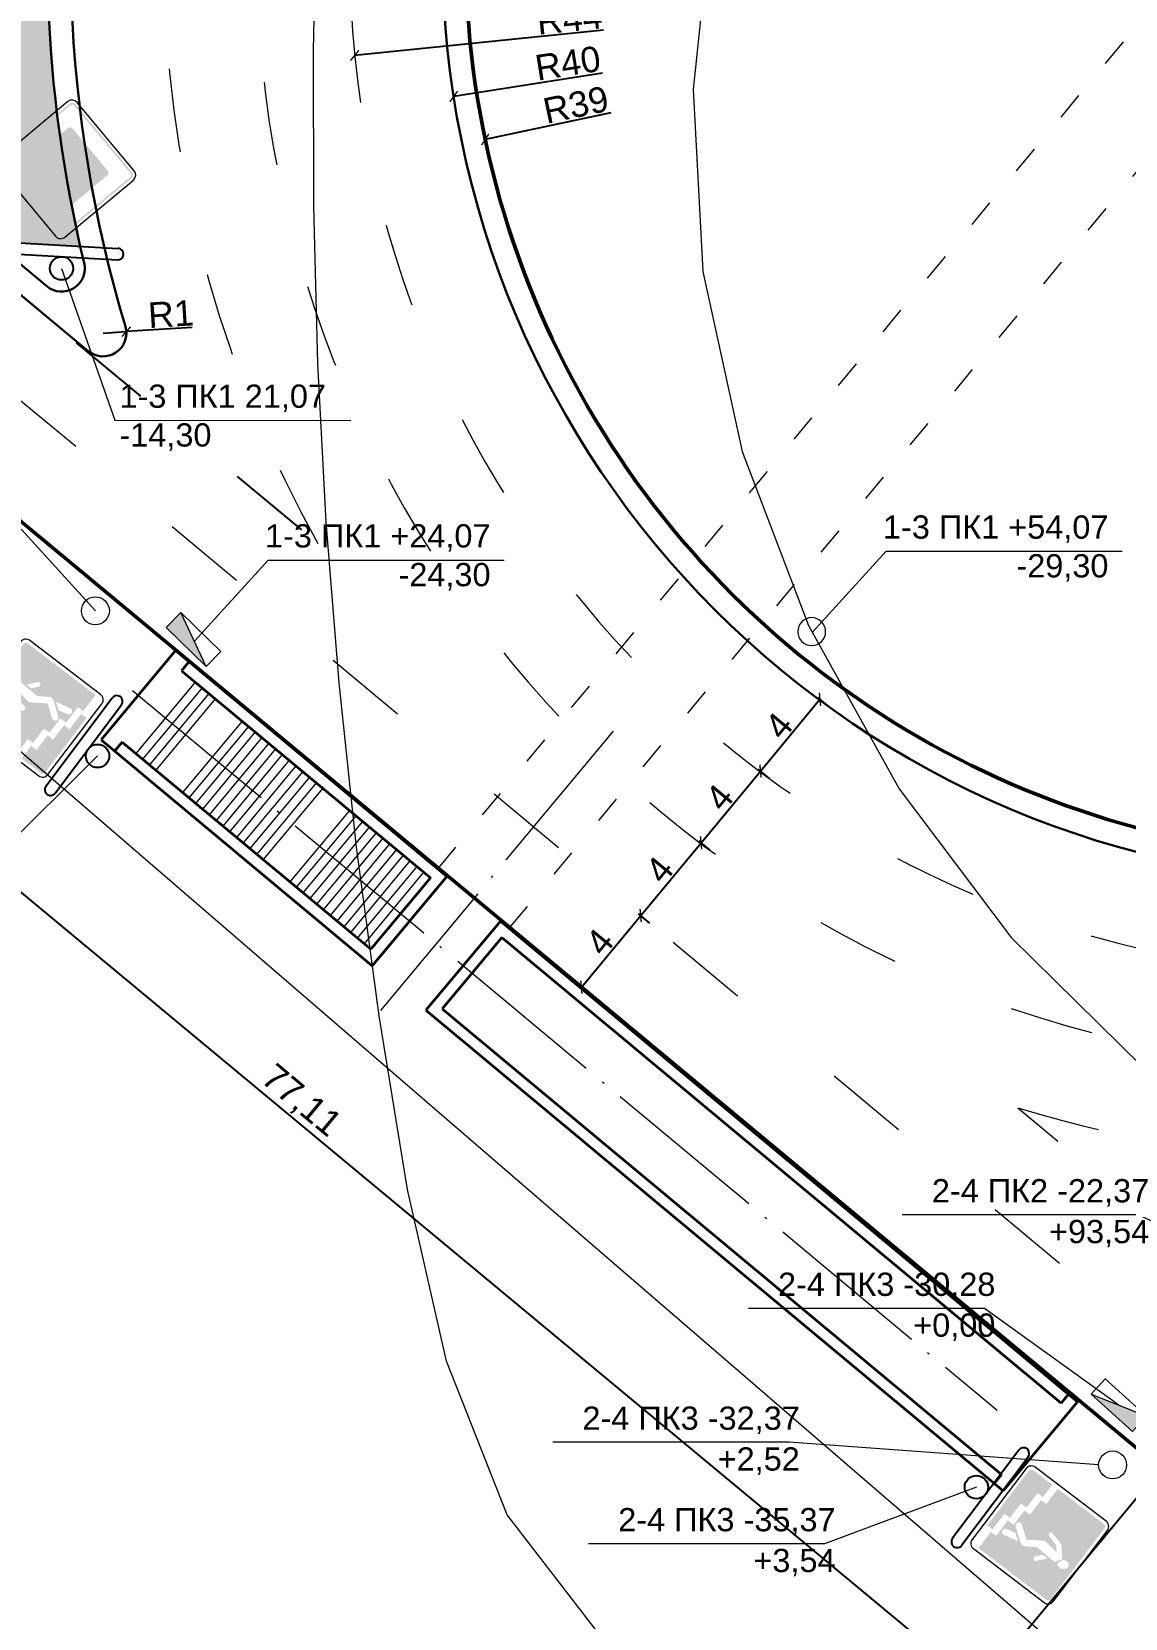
# Model space of a CAD drawing. Header units: millimetres. Extents: x -2123 to 5424, y -1286 to 835.
# Drawn here: x 1699.2 to 1746.2, y -42.2 to 26.1 of the extents above; entities that cross this region are included whole.
import ezdxf

# ---------------------------------------------------------------- set-up
doc = ezdxf.new("R2010")
doc.units = ezdxf.units.MM
doc.linetypes.add('ACAD_ISO03W100', pattern=[30, 12, -18])
doc.linetypes.add('ACAD_ISO04W100', pattern=[30, 24, -3, 0, -3])
doc.layers.get('0').update_dxf_attribs({"lineweight": 15})
for name, color, linetype, lineweight in [('вертикалка', 6, 'Continuous', 15), ('Горизонталі', 7, 'Continuous', 18), ('Дор. Розм.', 7, 'Continuous', 50), ('дорога', 126, 'Continuous', 25), ('поздовжній профіль', 250, 'Continuous', 15), ('Позначки Наталії Симочко_Ном._пера__7', 7, 'Continuous', 18), ('Інж. мережі', 205, 'Continuous', 18)]:
    doc.layers.add(name, color=color, linetype=linetype, lineweight=lineweight)
doc.layers.add('Озелення', color=7, linetype='Continuous', lineweight=15, true_color=0x2bad00)
doc.layers.add('Осі', color=164, linetype='Continuous')
doc.layers.add('поперечніе для 12м', color=7, linetype='Continuous')
doc.styles.get("Standard").update_dxf_attribs({"font": 'arial.ttf'})
doc.styles.add('СГЕНЕРИР_СТИЛЬ_1', font='arial.ttf')
doc.dimstyles.new('Переход', dxfattribs={"dimscale": 0.1, "dimtxt": 11, "dimasz": 4, "dimexe": 1.25, "dimexo": 0.625, "dimgap": 0.9, "dimtad": 1, "dimtxsty": 'Standard', "dimblk": 'ARCHTICK', "dimcen": 2.5, "dimadec": 0, "dimazin": 0, "dimtfac": 1, "dimtmove": 0, "dimatfit": 3, "dimldrblk": 'ARCHTICK', "dimfxl": 1, "dimarcsym": 0})

# ---------------------------------------------------------------- blocks, each defined once
blk = doc.blocks.new('sdfahgas')
h = blk.add_hatch(color=7)
edge = h.paths.add_edge_path(flags=16)
edge.add_line((6.61, 6.61), (0.16, 13.06))
edge.add_arc((0, 12.9), 0.223, 45, 135)
edge.add_line((-0.16, 13.06), (-6.61, 6.61))
edge.add_arc((-6.45, 6.45), 0.223, 135, 225)
edge.add_line((-6.61, 6.29), (-0.16, -0.16))
edge.add_arc((0, 0), 0.223, 225, 315)
edge.add_line((0.16, -0.16), (6.61, 6.29))
edge.add_arc((6.45, 6.45), 0.223, -45, 45)
edge = h.paths.add_edge_path()
edge.add_line((-0.28, 13.18), (-6.73, 6.73))
edge.add_arc((-6.45, 6.45), 0.393, 135, 225)
edge.add_line((-6.73, 6.17), (-0.28, -0.28))
edge.add_arc((0, 0), 0.393, 225, 315)
edge.add_line((0.28, -0.28), (6.73, 6.17))
edge.add_arc((6.45, 6.45), 0.393, -45, 45)
edge.add_line((6.73, 6.73), (0.28, 13.18))
edge.add_arc((0, 12.9), 0.393, 45, 135)
h = blk.add_hatch(color=7)
edge = h.paths.add_edge_path(flags=16)
edge.add_line((-0.15, 10.54), (-4.09, 6.6))
edge.add_arc((-3.94, 6.45), 0.217, 135, 225)
edge.add_line((-4.09, 6.3), (-0.15, 2.36))
edge.add_arc((0, 2.51), 0.217, 225, 315)
edge.add_line((0.15, 2.36), (4.09, 6.3))
edge.add_arc((3.94, 6.45), 0.217, -45, 45)
edge.add_line((4.09, 6.6), (0.15, 10.54))
edge.add_arc((0, 10.39), 0.217, 45, 135)
edge = h.paths.add_edge_path()
edge.add_arc((-3.94, 6.45), 0.375, 135, 225)
edge.add_line((-4.2, 6.19), (-0.27, 2.25))
edge.add_arc((0, 2.51), 0.375, 225, 315)
edge.add_line((0.27, 2.25), (4.2, 6.19))
edge.add_arc((3.94, 6.45), 0.375, -45, 45)
edge.add_line((4.2, 6.72), (0.27, 10.65))
edge.add_arc((0, 10.39), 0.375, 45, 135)
edge.add_line((-0.26, 10.65), (-4.2, 6.72))
blk.add_hatch(color=2).paths.add_polyline_path([(-4.11, 6.68), (-0.19, 10.6), (-0.04, 10.64), (0.11, 10.6), (0.19, 10.52), (4.07, 6.63), (4.14, 6.49), (4.12, 6.35), (4.05, 6.25), (0.13, 2.33), (0.04, 2.27), (-0.09, 2.27), (-0.2, 2.36), (-4.15, 6.31), (-4.19, 6.43), (-4.17, 6.57)])
at = {"color": 7}
for p, q in [((-0.48, 13.38), (-6.93, 6.93)), ((6.93, 6.93), (0.48, 13.38)), ((-6.93, 5.97), (-0.48, -0.48)), ((0.48, -0.48), (6.93, 5.97))]:
    blk.add_line(p, q, dxfattribs=at)
for centre, start, end in [((0, 12.9), 45, 135), ((-6.45, 6.45), 135, 225), ((6.45, 6.45), 315, 45), ((0, 0), 225, 315)]:
    blk.add_arc(centre, 0.675, start, end, dxfattribs=at)
blk = doc.blocks.new('5-17-1')
h = blk.add_hatch(color=5)
h.paths.add_polyline_path([(6.74, 3.04, 0.414214), (6.53, 3.25), (0.45, 3.25, 0.414214), (0.24, 3.04), (0.24, -0.93), (1.55, -0.93), (1.55, -1.37), (2.79, -1.37), (2.79, -1.84), (4.02, -1.84), (4.02, -2.33), (5.35, -2.33), (5.35, -2.78), (6.74, -2.78)])
h.paths.add_polyline_path([(4.43, 2.36), (4.4, 2.23), (4.34, 2.16), (4.26, 2.14), (4.12, 2.2), (3.93, 2.28), (3.87, 2.34), (3.8, 2.49), (3.8, 2.59), (3.8, 2.66), (3.85, 2.75), (3.89, 2.81), (3.99, 2.85), (4.1, 2.86), (4.23, 2.82), (4.38, 2.66), (4.43, 2.54)], flags=16)
h.paths.add_polyline_path([(4.34, 1.91), (4.35, 1.86), (4.27, 0.46, 0.163851), (4.32, 0.27), (4.71, -0.32, -0.317132), (4.71, -0.72), (4.03, -1.64, -0.900401), (3.64, -1.44), (4.26, -0.58, 0.312757), (4.26, -0.46), (3.66, 0.43, -0.184538), (3.61, 0.64), (3.75, 1.64), (3.41, 1.37), (3.37, 1.33), (3.36, 1.29), (3.16, 0.53), (3.13, 0.49), (3.07, 0.45), (3.03, 0.44), (2.96, 0.45), (2.91, 0.48), (2.88, 0.52), (2.87, 0.56), (2.87, 0.63), (3.11, 1.57), (3.82, 2.17), (3.86, 2.19), (3.9, 2.19), (3.95, 2.18), (4.31, 1.95)], flags=16)
h.paths.add_polyline_path([(5.07, 0.86), (5.09, 0.78), (5.07, 0.7), (5.01, 0.63), (4.93, 0.61), (4.85, 0.63), (4.44, 0.99), (4.45, 1.39)], flags=16)
h.paths.add_polyline_path([(4.73, -0.92), (4.98, -2, -0.855356), (4.55, -2.07), (4.38, -1.42)], flags=16)
h.paths.add_polyline_path([(5.13, -2.79), (3.8, -2.79), (3.8, -2.32), (2.56, -2.32), (2.56, -1.85), (1.31, -1.85), (1.31, -1.39), (0.24, -1.39), (0.24, -3.04, 0.414214), (0.45, -3.25), (5.12, -3.25)])
at = {"color": 5}
for p, q in [((6.53, 3.49), (0.45, 3.49)), ((0, 3.04), (0, -3.04)), ((6.98, -3.04), (6.98, 3.04)), ((0.45, -3.49), (6.53, -3.49))]:
    blk.add_line(p, q, dxfattribs=at)
for centre, start, end in [((0.45, 3.04), 90, 180), ((6.53, 3.04), 0, 90), ((0.45, -3.04), 180, 270), ((6.53, -3.04), 270, 0)]:
    blk.add_arc(centre, 0.45, start, end, dxfattribs=at)
blk = doc.blocks.new('_ArchTick')
at = {"color": 0, "linetype": 'ByBlock', "const_width": 0.15}
blk.add_lwpolyline([(-0.5, -0.5), (0.5, 0.5)], dxfattribs=at)
blk = doc.blocks.new('*D773')
at = {"layer": 'Defpoints', "color": 0, "transparency": 16777216}
for p in [(1762.811, -40.953), (1722.196, -66.535)]:
    blk.add_point(p, dxfattribs=at)
at = {"layer": 'вертикалка', "color": 0, "lineweight": -2, "transparency": 16777216}
blk.add_line((1751.635, -47.992), (1762.811, -40.953), dxfattribs=at)
at = {"layer": 'вертикалка', "color": 0, "lineweight": -2, "transparency": 16777216, "xscale": 0.4, "yscale": 0.4, "zscale": 0.4, "rotation": 32.20537073884513}
blk.add_blockref('_ArchTick', (1762.811, -40.953), dxfattribs=at)
at = {"layer": 'вертикалка', "color": 0, "lineweight": 20, "transparency": 16777216, "insert": (1752.477, -46.692), "char_height": 1.1, "attachment_point": 5, "rotation": 32.20537}
blk.add_mtext('R48', dxfattribs=at)
blk = doc.blocks.new('*D775')
at = {"layer": 'Defpoints', "color": 0, "transparency": 16777216}
for p in [(1755.915, -38.268), (1722.196, -66.535)]:
    blk.add_point(p, dxfattribs=at)
at = {"layer": 'вертикалка', "color": 0, "lineweight": -2, "transparency": 16777216}
blk.add_line((1748.91, -44.14), (1755.915, -38.268), dxfattribs=at)
at = {"layer": 'вертикалка', "color": 0, "lineweight": -2, "transparency": 16777216, "xscale": 0.4, "yscale": 0.4, "zscale": 0.4, "rotation": 39.97396606630359}
blk.add_blockref('_ArchTick', (1755.915, -38.268), dxfattribs=at)
at = {"layer": 'вертикалка', "color": 0, "lineweight": 20, "transparency": 16777216, "insert": (1749.573, -42.749), "char_height": 1.1, "attachment_point": 5, "rotation": 39.97397}
blk.add_mtext('R44', dxfattribs=at)
blk = doc.blocks.new('*D803')
at = {"layer": 'Defpoints', "color": 0, "transparency": 16777216}
for p in [(1756.849, 29.463), (1718.688, 21.417)]:
    blk.add_point(p, dxfattribs=at)
at = {"layer": 'вертикалка', "color": 0, "lineweight": -2, "transparency": 16777216}
blk.add_line((1724.096, 22.557), (1718.688, 21.417), dxfattribs=at)
at = {"layer": 'вертикалка', "color": 0, "lineweight": -2, "transparency": 16777216, "xscale": 0.4, "yscale": 0.4, "zscale": 0.4, "rotation": 191.9063309276517}
blk.add_blockref('_ArchTick', (1718.688, 21.417), dxfattribs=at)
at = {"layer": 'вертикалка', "color": 0, "lineweight": 20, "transparency": 16777216, "insert": (1722.587, 22.905), "char_height": 1.1, "attachment_point": 5, "rotation": 11.90633}
blk.add_mtext('R39', dxfattribs=at)
blk = doc.blocks.new('*D804')
at = {"layer": 'Defpoints', "color": 0, "transparency": 16777216}
for p in [(1756.849, 29.463), (1717.332, 23.266)]:
    blk.add_point(p, dxfattribs=at)
at = {"layer": 'вертикалка', "color": 0, "lineweight": -2, "transparency": 16777216}
blk.add_line((1723.729, 24.269), (1717.332, 23.266), dxfattribs=at)
at = {"layer": 'вертикалка', "color": 0, "lineweight": -2, "transparency": 16777216, "xscale": 0.4, "yscale": 0.4, "zscale": 0.4, "rotation": 188.9129427989668}
blk.add_blockref('_ArchTick', (1717.332, 23.266), dxfattribs=at)
at = {"layer": 'вертикалка', "color": 0, "lineweight": 20, "transparency": 16777216, "insert": (1722.242, 24.695), "char_height": 1.1, "attachment_point": 5, "rotation": 8.91294}
blk.add_mtext('R40', dxfattribs=at)
blk = doc.blocks.new('*D805')
at = {"layer": 'Defpoints', "color": 0, "transparency": 16777216}
for p in [(1756.849, 29.463), (1713.072, 25.03)]:
    blk.add_point(p, dxfattribs=at)
at = {"layer": 'вертикалка', "color": 0, "lineweight": -2, "transparency": 16777216}
blk.add_line((1723.771, 26.113), (1713.072, 25.03), dxfattribs=at)
at = {"layer": 'вертикалка', "color": 0, "lineweight": -2, "transparency": 16777216, "xscale": 0.4, "yscale": 0.4, "zscale": 0.4, "rotation": 185.7823874901081}
blk.add_blockref('_ArchTick', (1713.072, 25.03), dxfattribs=at)
at = {"layer": 'вертикалка', "color": 0, "lineweight": 20, "transparency": 16777216, "insert": (1722.312, 26.609), "char_height": 1.1, "attachment_point": 5, "rotation": 5.78239}
blk.add_mtext('R44', dxfattribs=at)
blk = doc.blocks.new('*D831')
at = {"layer": 'Defpoints', "color": 0, "transparency": 16777216}
for p in [(1702.252, 13.084), (1703.25, 13.147)]:
    blk.add_point(p, dxfattribs=at)
at = {"layer": 'вертикалка', "color": 0, "lineweight": -2, "transparency": 16777216}
for p in [(1702.252, 13.084), (1706.077, 13.323)]:
    blk.add_line(p, (1703.25, 13.147), dxfattribs=at)
at = {"layer": 'вертикалка', "color": 0, "lineweight": -2, "transparency": 16777216, "xscale": 0.4, "yscale": 0.4, "zscale": 0.4, "rotation": 183.5814880344103}
blk.add_blockref('_ArchTick', (1703.25, 13.147), dxfattribs=at)
at = {"layer": 'вертикалка', "color": 0, "lineweight": 20, "transparency": 16777216, "insert": (1705.168, 13.91), "char_height": 1.1, "attachment_point": 5, "rotation": 3.58149}
blk.add_mtext('R1', dxfattribs=at)
blk = doc.blocks.new('столб')
at = {"layer": 'поздовжній профіль', "color": 160}
for points in [[(-500, 0, 0, 0, 0), (-1000, 0, 350, 0, 0), (-1700, 0, 0, 0, 0)], [(500, 0, 0, 0, 0), (1000, 0, 350, 0, 0), (1700, 0, 0, 0, 0)]]:
    blk.add_lwpolyline(points, format="xyseb", dxfattribs=at)
blk.add_circle((0, 0), 500, dxfattribs=at)
blk = doc.blocks.new('*D944')
at = {"layer": 'Defpoints', "color": 0, "transparency": 16777216}
for p in [(1688.43, 13.494), (1680.604, 4.07), (1747.756, -35.767)]:
    blk.add_point(p, dxfattribs=at)
at = {"layer": 'Інж. мережі', "color": 0, "lineweight": -2, "transparency": 16777216}
for p, q in [((1688.39, 13.446), (1680.524, 3.974)), ((1739.93, -45.191), (1680.604, 4.07)), ((1747.716, -35.815), (1739.85, -45.287))]:
    blk.add_line(p, q, dxfattribs=at)
at = {"layer": 'Інж. мережі', "color": 0, "lineweight": -2, "transparency": 16777216, "xscale": 0.4, "yscale": 0.4, "zscale": 0.4}
for p, rotation in [((1680.604, 4.07), 140.2954777906226), ((1739.93, -45.191), 320.2954777906226)]:
    blk.add_blockref('_ArchTick', p, dxfattribs=dict(at, rotation=rotation))
at = {"layer": 'Інж. мережі', "color": 0, "transparency": 16777216, "insert": (1710.747, -19.983), "char_height": 1.1, "attachment_point": 5, "rotation": 320.29548}
blk.add_mtext('77,11', dxfattribs=at)
blk = doc.blocks.new('*D945')
at = {"layer": 'Defpoints', "color": 0, "transparency": 16777216}
for p in [(1725.375, -11.975), (1725.812, -12.337), (1723.259, -15.417)]:
    blk.add_point(p, dxfattribs=at)
at = {"layer": 'Інж. мережі', "color": 0, "lineweight": -2, "transparency": 16777216}
for p, q in [((1722.823, -15.055), (1725.375, -11.975)), ((1725.764, -12.297), (1725.279, -11.896)), ((1723.211, -15.377), (1722.726, -14.975))]:
    blk.add_line(p, q, dxfattribs=at)
at = {"layer": 'Інж. мережі', "color": 0, "lineweight": -2, "transparency": 16777216, "xscale": 0.4, "yscale": 0.4, "zscale": 0.4}
for p, rotation in [((1725.375, -11.975), 50.34820607941267), ((1722.823, -15.055), 230.3482060794126)]:
    blk.add_blockref('_ArchTick', p, dxfattribs=dict(at, rotation=rotation))
at = {"layer": 'Інж. мережі', "color": 0, "transparency": 16777216, "insert": (1723.606, -13.107), "char_height": 1.1, "attachment_point": 5, "rotation": 50.34821}
blk.add_mtext('4', dxfattribs=at)
blk = doc.blocks.new('*D946')
at = {"layer": 'Defpoints', "color": 0, "transparency": 16777216}
for p in [(1727.971, -8.842), (1728.408, -9.204), (1725.812, -12.337)]:
    blk.add_point(p, dxfattribs=at)
at = {"layer": 'Інж. мережі', "color": 0, "lineweight": -2, "transparency": 16777216}
for p, q in [((1725.375, -11.975), (1727.971, -8.842)), ((1728.36, -9.164), (1727.875, -8.762)), ((1725.764, -12.297), (1725.278, -11.895))]:
    blk.add_line(p, q, dxfattribs=at)
at = {"layer": 'Інж. мережі', "color": 0, "lineweight": -2, "transparency": 16777216, "xscale": 0.4, "yscale": 0.4, "zscale": 0.4}
for p, rotation in [((1727.971, -8.842), 50.3482060794131), ((1725.375, -11.975), 230.3482060794131)]:
    blk.add_blockref('_ArchTick', p, dxfattribs=dict(at, rotation=rotation))
at = {"layer": 'Інж. мережі', "color": 0, "transparency": 16777216, "insert": (1726.18, -10), "char_height": 1.1, "attachment_point": 5, "rotation": 50.34821}
blk.add_mtext('4', dxfattribs=at)
blk = doc.blocks.new('*D947')
at = {"layer": 'Defpoints', "color": 0, "transparency": 16777216}
for p in [(1730.528, -5.757), (1730.965, -6.119), (1728.408, -9.204)]:
    blk.add_point(p, dxfattribs=at)
at = {"layer": 'Інж. мережі', "color": 0, "lineweight": -2, "transparency": 16777216}
for p, q in [((1727.971, -8.842), (1730.528, -5.757)), ((1730.917, -6.079), (1730.432, -5.677)), ((1728.36, -9.164), (1727.875, -8.762))]:
    blk.add_line(p, q, dxfattribs=at)
at = {"layer": 'Інж. мережі', "color": 0, "lineweight": -2, "transparency": 16777216, "xscale": 0.4, "yscale": 0.4, "zscale": 0.4}
for p, rotation in [((1730.528, -5.757), 50.34820607941337), ((1727.971, -8.842), 230.3482060794134)]:
    blk.add_blockref('_ArchTick', p, dxfattribs=dict(at, rotation=rotation))
at = {"layer": 'Інж. мережі', "color": 0, "transparency": 16777216, "insert": (1728.757, -6.891), "char_height": 1.1, "attachment_point": 5, "rotation": 50.34821}
blk.add_mtext('4', dxfattribs=at)
blk = doc.blocks.new('*D948')
at = {"layer": 'Defpoints', "color": 0, "transparency": 16777216}
for p in [(1733.086, -2.67), (1733.524, -3.032), (1730.965, -6.119)]:
    blk.add_point(p, dxfattribs=at)
at = {"layer": 'Інж. мережі', "color": 0, "lineweight": -2, "transparency": 16777216}
for p, q in [((1730.528, -5.757), (1733.086, -2.67)), ((1733.475, -2.993), (1732.99, -2.59)), ((1730.917, -6.079), (1730.432, -5.677))]:
    blk.add_line(p, q, dxfattribs=at)
at = {"layer": 'Інж. мережі', "color": 0, "lineweight": -2, "transparency": 16777216, "xscale": 0.4, "yscale": 0.4, "zscale": 0.4}
for p, rotation in [((1733.086, -2.67), 50.34820607941273), ((1730.528, -5.757), 230.3482060794128)]:
    blk.add_blockref('_ArchTick', p, dxfattribs=dict(at, rotation=rotation))
at = {"layer": 'Інж. мережі', "color": 0, "transparency": 16777216, "insert": (1731.315, -3.805), "char_height": 1.1, "attachment_point": 5, "rotation": 50.34821}
blk.add_mtext('4', dxfattribs=at)

msp = doc.modelspace()

# ---------------------------------------------------------------- hatches: boundary and pattern name
at = {"layer": 'вертикалка'}
h = msp.add_hatch(color=0, dxfattribs=at)
h.dxf.hatch_style = 1
h.paths.add_polyline_path([(1706.69, -1.255), (1704.966, 0.414), (1705.591, 1.061)])
h = msp.add_hatch(color=0, dxfattribs=at)
h.dxf.hatch_style = 1
h.paths.add_polyline_path([(1744.747, -32.571), (1746.533, -34.175), (1747.134, -33.505)])
at = {"layer": 'Озелення', "lineweight": 20}
h = msp.add_hatch(dxfattribs=at)
h.set_pattern_fill('GRASS', color=0, scale=0.1)
h.paths.add_polyline_path([(1756.897, 119.656), (1756.893, 119.705, -0.175765), (1748.025, 87.485, 0.657273), (1748.979, 85.917, -0.001482), (1749.314, 85.962), (1749.341, 86.893, -0.985742), (1748.341, 86.907, -1.014464), (1749.341, 86.893), (1749.409, 89.267, -1), (1749.909, 89.253), (1749.816, 86.027, -0.004228), (1750.774, 86.138), (1750.19, 86.8, -0.414214), (1750.215, 87.2), (1753.088, 89.735, -0.414214), (1753.489, 89.71), (1756.023, 86.837, -0.384328), (1756.019, 86.457, -0.003695), (1756.861, 86.463), (1759.485, 86.46)])
h.paths.add_polyline_path([(1700.622, 38.819, 0.015929), (1700.63, 38.882), (1699.967, 39.341, -0.246268), (1700.182, 38.93, -1), (1699.182, 38.93, -0.604791), (1699.967, 39.341), (1699.189, 39.878, 0.058357), (1698.995, 39.751, -0.114707), (1679.381, 29.866, 0.165826), (1678.836, 29.519), (1687, 29.513), (1686.991, 31.093, -1), (1687.491, 31.096), (1687.5, 29.512), (1699.849, 29.503, -0.041069)])
h.paths.add_polyline_path([(1699.849, 29.503), (1687.5, 29.512), (1687.505, 28.721, -1.002823), (1688.505, 28.724, -0.997185), (1687.505, 28.721), (1687.518, 26.346, -1), (1687.018, 26.343), (1687, 29.513), (1678.836, 29.519, 0.044684), (1678.738, 29.37), (1678.74, 28.919, -1.002823), (1679.74, 28.922, -0.997185), (1678.74, 28.919), (1678.743, 28.408, 0.18643), (1679.297, 27.947, -0.0921), (1694.764, 19.305), (1697.89, 16.708, -0.487874), (1698.15, 17.004), (1701.267, 16.826, -0.056127)])
h.paths.add_polyline_path([(1768.621, -30.738), (1767.451, -30.341), (1761.097, -27.542), (1756.841, -27.537, -0.009463), (1754.683, -27.496, 0.025961), (1754.58, -27.497), (1754.197, -28.274, -0.793811), (1755.146, -28.495, -1), (1754.146, -28.495, -0.114945), (1754.197, -28.274), (1753.814, -29.051, 0.066753), (1753.99, -29.251, -0.10684), (1766.697, -46.053), (1769.843, -46.406)])
h.paths.add_polyline_path([(1768.373, -27.55), (1761.097, -27.542), (1767.451, -30.341), (1768.621, -30.738)], flags=17)
h.paths.add_polyline_path([(1679.698, 26.329), (1685.887, 26.329), (1685.887, 30.45), (1679.698, 30.45)], flags=9)
h = msp.add_hatch(dxfattribs=at)
h.set_pattern_fill('GRASS', color=0, scale=0.1)
h.paths.add_polyline_path([(1595.841, 42.076), (1581.276, 42.092), (1581.035, 40.819), (1580.766, 39.29), (1580.515, 37.744), (1580.418, 37.093), (1598.835, 37.072), (1598.837, 39.072, 0.414214)])
h.paths.add_polyline_path([(1581.276, 42.092), (1579.535, 42.094), (1579.529, 37.094), (1580.418, 37.093), (1580.515, 37.744), (1580.766, 39.29), (1581.035, 40.819)])
h.paths.add_polyline_path([(1624.83, 21.03), (1625.028, 22.043), (1579.512, 22.094), (1579.506, 17.094), (1624.745, 17.043)])
h.paths.add_polyline_path([(1649.878, 19.436, -0.414547), (1652.386, 21.94), (1640.351, 21.965), (1639.374, 20.483, -0.252144), (1639.644, 19.982, -1), (1638.444, 19.982, -0.597261), (1639.374, 20.483), (1640.391, 22.025), (1625.028, 22.043), (1624.83, 21.03), (1624.745, 17.043), (1651.751, 17.012, -0.341373)])
h.paths.add_polyline_path([(1660.449, 22.002), (1640.391, 22.025), (1640.351, 21.965), (1652.386, 21.94, 0.414547), (1649.878, 19.436, 0.341373), (1651.751, 17.012), (1660.625, 17.002, -0.29636), (1660.476, 17.23)])
h.paths.add_polyline_path([(1663.815, 19.999), (1663.818, 21.999), (1660.949, 22.002), (1660.962, 19.608, -1.002823), (1661.962, 19.61, -0.997185), (1660.962, 19.608), (1660.976, 17.233, -0.299966), (1660.826, 17.002, 0.412891)])
h.paths.add_polyline_path([(1801.302, -172.339, 0.414214), (1798.076, -169.584), (1800.571, -201.333), (1801.096, -201.421), (1802.042, -201.58), (1802.988, -201.736), (1803.62, -201.84)])
h.paths.add_polyline_path([(1777.389, -171.378), (1777.153, -171.397, 0.414214), (1774.397, -174.623), (1776.131, -196.693), (1776.357, -196.742), (1777.313, -196.944), (1778.269, -197.144), (1779.225, -197.342), (1779.238, -197.344)])
h.paths.add_polyline_path([(1779.238, -197.345), (1778.269, -197.144), (1777.313, -196.944), (1776.357, -196.742), (1776.131, -196.693), (1776.704, -203.98), (1779.694, -203.745)])
h.paths.add_polyline_path([(1994.689, 21.692), (1940.412, 21.754), (1940.41, 19.754, 0.414214), (1943.406, 16.751), (1994.684, 16.692)])
h.paths.add_polyline_path([(1994.712, 41.692), (1907.341, 41.792), (1903.632, 41.004), (1898.312, 40.062), (1892.865, 39.018), (1890.065, 38.369), (1887.198, 37.588), (1884.807, 36.817), (1994.706, 36.692)])

# ---------------------------------------------------------------- linework, layer by layer
at = {"layer": 'вертикалка', "color": 0}
for p, q in [((1706.69, -1.255), (1705.591, 1.061)), ((1744.747, -32.571, 200), (1747.134, -33.505, 200))]:
    msp.add_line(p, q, dxfattribs=at)
msp.add_lwpolyline([(1704.966, 0.414), (1705.591, 1.061), (1707.316, -0.608), (1706.69, -1.255)], close=True, dxfattribs=at)
at = {"layer": 'вертикалка', "color": 5, "lineweight": 20, "elevation": -205}
msp.add_lwpolyline([(1708.23, -3.608), (1705.67, -6.682)], dxfattribs=at)
at = {"layer": 'вертикалка', "color": 0, "elevation": 200}
msp.add_lwpolyline([(1746.533, -34.175), (1747.134, -33.505), (1745.349, -31.902), (1744.747, -32.571)], close=True, dxfattribs=at)
at = {"layer": 'Горизонталі'}
for points, elevation in [([(1771.078, -46.545), (1764.312, -45.785), (1757.538, -46.033), (1750.684, -46.766), (1743.667, -47.407), (1736.426, -47.379), (1729.414, -46.092), (1723.635, -42.946), (1719.628, -37.762), (1717.02, -31.14), (1715.34, -23.762), (1714.129, -16.293), (1713.155, -9.036), (1712.399, -1.965), (1711.848, 4.961), (1711.49, 11.781), (1711.312, 18.535), (1711.302, 25.263), (1711.447, 32.006)], 202), ([(1728.444, 31.374), (1727.634, 23.57), (1728.048, 15.741), (1729.733, 7.993), (1732.586, 0.509), (1736.487, -6.523), (1741.316, -12.912), (1746.954, -18.482), (1753.275, -23.196), (1760.151, -27.125), (1767.451, -30.341), (1775.047, -32.917), (1782.809, -34.923), (1790.619, -36.434), (1798.435, -37.53), (1806.255, -38.294), (1814.078, -38.811), (1821.903, -39.163), (1829.728, -39.436), (1837.552, -39.712), (1845.374, -40.07), (1853.194, -40.528), (1861.012, -41.078)], 201)]:
    msp.add_lwpolyline(points, dxfattribs=dict(at, elevation=elevation))
at = {"layer": 'Горизонталі', "lineweight": 20}
msp.add_spline([(1931.631, -118.868), (1873.457, -122.108), (1832.047, -120.353), (1801.68, -112.829), (1782.356, -107.061), (1750.734, -98.534), (1722.332, -83.814), (1688.835, -41.436), (1674.271, -14.754), (1671.76, 1.247), (1682.144, 47.829), (1687.484, 86.621), (1691.959, 101.325), (1724.477, 131.493), (1762.005, 152.056), (1794.128, 172.872), (1881.485, 208.784)], degree=3, dxfattribs=at)
at = {"layer": 'Дор. Розм.', "color": 18, "true_color": 0x000000}
for points in [[(1760.888, 68.458), (1756.848, 68.463, 1), (1756.849, -9.537), (1766.969, -9.549)], [(1579.512, 22.094), (1663.818, 21.999, -0.174761), (1689.332, 12.767), (1747.756, -35.767, -0.20246), (1762.073, -63.396), (1762.882, -73.363)]]:
    msp.add_lwpolyline(points, format="xyb", dxfattribs=at)
at = {"layer": 'дорога'}
for p, q in [((1698.121, 16.505), (1702.864, 16.233)), ((1698.15, 17.004), (1702.892, 16.732)), ((1699.789, -6.404), (1702.645, -2.609)), ((1700.188, -6.705), (1703.044, -2.909)), ((1741.642, -34.97), (1738.786, -38.765)), ((1742.041, -35.27), (1739.185, -39.066))]:
    msp.add_line(p, q, dxfattribs=at)
at = {"layer": 'дорога', "color": 18, "lineweight": 30, "true_color": 0x000000}
msp.add_lwpolyline([(1760.81, 69.458), (1756.849, 69.463, 1), (1756.849, -10.537), (1767.047, -10.549)], format="xyb", dxfattribs=at)
for points in [[(1675.272, 30.065, 0.151143), (1700.488, 42.411, -0.737635), (1702.151, 41.468, -0.007964), (1702.151, 41.468, 0.127565), (1703.21, 13.371, -0.742775), (1701.613, 12.315), (1694.125, 18.536, 0.113106), (1675.187, 28.107, -0.818483), (1675.272, 30.065, -0.02476)], [(1679.381, 29.866, 0.114707), (1698.995, 39.751, -0.695551), (1700.622, 38.819, 0.100701), (1701.436, 16.104, -0.721694), (1699.825, 15.101), (1694.764, 19.305, 0.0921), (1679.297, 27.947, -0.751305)]]:
    msp.add_lwpolyline(points, format="xyb", close=True, dxfattribs=at)
at = {"layer": 'дорога', "color": 18, "lineweight": 20, "true_color": 0x000000}
msp.add_lwpolyline([(1579.5, 11.094), (1665.43, 10.997, -0.179585), (1691.516, 1.282), (1756.427, -54.727)], format="xyb", dxfattribs=at)
at = {"layer": 'дорога'}
for centre in [(1700.464, 15.87), (1702.016, -5.108), (1739.814, -36.567)]:
    msp.add_circle(centre, 0.5, dxfattribs=at)
for centre, start, end in [((1702.878, 16.483), 266.71943, 86.71943), ((1702.845, -2.759), 323.03509, 143.03509), ((1699.988, -6.554), 143.03509, 323.03509), ((1741.842, -35.12), 323.03509, 143.03509), ((1738.985, -38.915), 143.03509, 323.03509)]:
    msp.add_arc(centre, 0.25, start, end, dxfattribs=at)
at = {"layer": 'Осі', "color": 18, "linetype": 'ACAD_ISO03W100', "lineweight": 20, "ltscale": 0.3, "true_color": 0x000000}
for points in [[(1761.075, 77.458), (1756.853, 77.463, 1), (1756.844, -18.537), (1768.609, -18.551)], [(1761.389, 73.458), (1756.851, 73.463, 1), (1756.846, -14.537), (1768.295, -14.55)], [(1709.424, 50.792, 0.237706), (1711.487, 4.039)], [(1579.516, 25.594), (1665.867, 25.496, -0.174761), (1691.381, 16.265), (1724.577, -11.311)], [(1771.903, -137.298), (1766.06, -63.082, 0.20246), (1750.312, -32.69), (1724.577, -11.311)], [(1741.597, -20.25), (1743.323, -21.684, -0.202469), (1743.323, -21.684), (1743.323, -21.684)], [(1741.597, -20.25, 0.074521), (1756.841, -22.537), (1768.923, -22.551)]]:
    msp.add_lwpolyline(points, format="xyb", dxfattribs=at)
at = {"layer": 'Осі', "color": 0, "linetype": 'ACAD_ISO03W100', "lineweight": 20, "ltscale": 0.1, "elevation": -205}
for points in [[(1716.659, -9.956), (1747.975, 27.828)], [(1719.739, -12.509), (1749.809, 23.772)]]:
    msp.add_lwpolyline(points, dxfattribs=at)
at = {"layer": 'Осі', "color": 18, "linetype": 'ACAD_ISO03W100', "ltscale": 0.3, "true_color": 0x000000}
msp.add_lwpolyline([(1682.862, 25.477, -0.075941), (1694.173, 18.422), (1711.487, 4.039)], format="xyb", dxfattribs=at)
msp.add_lwpolyline([(1700.992, 25.456), (1700.994, 25.456)], dxfattribs=at)
at = {"layer": 'Позначки Наталії Симочко_Ном._пера__7', "color": 7, "linetype": 'Continuous', "lineweight": 18}
for points in [[(1700.464, 15.87), (1702.751, 9.333), (1712.902, 9.332)], [(1701.921, 1.136), (1698.741, 4.63), (1688.59, 4.63)], [(1732.755, 0.208), (1735.936, 3.702), (1746.087, 3.702)], [(1706.176, -0.171), (1709.357, 3.323), (1719.508, 3.323)], [(1702.016, -5.108), (1697.838, -9.258), (1687.687, -9.258)], [(1754.646, -28.495), (1746.779, -24.852), (1736.628, -24.851)], [(1745.941, -33.038), (1740.162, -28.876), (1730.011, -28.876)], [(1745.074, -35.609), (1731.75, -34.636), (1721.599, -34.635)], [(1739.814, -36.567), (1733.288, -39.003), (1723.137, -39.002)]]:
    msp.add_lwpolyline(points, dxfattribs=at)
at = {"layer": 'поперечніе для 12м', "color": 177, "lineweight": 35, "true_color": 0x293189, "elevation": -205}
for points in [[(1705.369, -0.574), (1702.169, -4.416)], [(1705.946, -1.055), (1705.626, -1.439)], [(1703.066, -4.512), (1702.746, -4.896)], [(1743.778, -32.568), (1743.458, -32.952)], [(1744.162, -32.888), (1740.962, -36.73)], [(1740.896, -36.028), (1740.576, -36.412)]]:
    msp.add_lwpolyline(points, dxfattribs=at)
at = {"layer": 'поперечніе для 12м', "color": 116, "lineweight": 35, "true_color": 0x136734, "elevation": -205}
for points in [[(1705.369, -0.574), (1717.032, -10.29)], [(1705.626, -1.439), (1716.328, -10.354)], [(1702.169, -4.416), (1713.832, -14.131)], [(1703.066, -4.512), (1713.768, -13.427)], [(1716.328, -10.354), (1713.768, -13.427)], [(1717.032, -10.29), (1713.832, -14.131)], [(1716.712, -10.674), (1714.152, -13.747)], [(1719.338, -12.21), (1716.137, -16.051)], [(1719.338, -12.21), (1744.162, -32.888)], [(1719.402, -12.914), (1716.842, -15.987)], [(1719.402, -12.914), (1743.458, -32.952)], [(1716.137, -16.051), (1740.962, -36.73)], [(1716.842, -15.987), (1740.898, -36.025)]]:
    msp.add_lwpolyline(points, dxfattribs=at)
at = {"layer": 'поперечніе для 12м', "color": 116, "lineweight": 18, "true_color": 0x136734, "elevation": -205}
for points in [[(1706.218, -1.932), (1703.658, -5.006)], [(1706.51, -2.175), (1703.95, -5.249)], [(1706.802, -2.419), (1704.242, -5.492)], [(1708.5, -3.833), (1705.94, -6.906)], [(1708.792, -4.076), (1706.232, -7.15)], [(1709.084, -4.319), (1706.524, -7.393)], [(1709.376, -4.563), (1706.816, -7.636)], [(1709.668, -4.806), (1707.108, -7.879)], [(1709.96, -5.049), (1707.4, -8.122)], [(1710.252, -5.292), (1707.692, -8.366)], [(1710.544, -5.535), (1707.984, -8.609)], [(1710.836, -5.779), (1708.276, -8.852)], [(1711.128, -6.022), (1708.568, -9.095)], [(1711.42, -6.265), (1708.86, -9.338)], [(1713.117, -7.679), (1710.556, -10.752)], [(1713.409, -7.922), (1710.848, -10.995)], [(1713.701, -8.165), (1711.14, -11.238)], [(1713.992, -8.408), (1711.432, -11.482)], [(1714.284, -8.651), (1711.724, -11.725)], [(1714.576, -8.895), (1712.016, -11.968)], [(1714.868, -9.138), (1712.308, -12.211)], [(1715.16, -9.381), (1712.6, -12.454)], [(1715.452, -9.624), (1712.892, -12.698)], [(1715.744, -9.867), (1713.184, -12.941)], [(1716.036, -10.111), (1713.476, -13.184)]]:
    msp.add_lwpolyline(points, dxfattribs=at)
at = {"layer": 'поперечніе для 12м', "color": 116, "linetype": 'ACAD_ISO04W100', "lineweight": 9, "ltscale": 0.3, "true_color": 0x136734, "elevation": -205}
for points in [[(1703.52, -2.288), (1740.703, -33.26)], [(1724.189, -4.041), (1714.178, -16.06)]]:
    msp.add_lwpolyline(points, dxfattribs=at)
at = {"layer": 'поперечніе для 12м', "color": 177, "lineweight": 18, "true_color": 0x293189, "elevation": -205}
for points in [[(1707.078, -2.648), (1704.518, -5.722)], [(1711.696, -6.495), (1709.136, -9.568)], [(1712.848, -7.455), (1710.288, -10.528)]]:
    msp.add_lwpolyline(points, dxfattribs=at)

# ---------------------------------------------------------------- block references
at = {"color": 0}
for name, p, xscale, yscale, zscale, rotation in [('sdfahgas', (1697.976, 20.378), 0.42, 0.42, 0.42, 264.7792105758139), ('столб', (1701.921, 1.136), 0.001200000000244472, 0.001200000000244472, 0.001200000000244472, 140.9108436430516), ('столб', (1732.73, 0.243), -0.001200000000244472, 0.001200000000244471, 0.001200000000244471, 135.7138531430131), ('столб', (1745.674, -35.609), 0.001200000000244472, 0.001200000000244472, 0.001200000000244472, 139.1549075180147)]:
    msp.add_blockref(name, p, dxfattribs=dict(at, xscale=xscale, yscale=yscale, zscale=zscale, rotation=rotation))
at = {"color": 0, "linetype": 'Continuous', "xscale": 0.63, "yscale": 0.63, "zscale": 0.63}
for p, rotation in [((1697.959, -4.802), 52.71203023778403), ((1743.871, -36.872), 232.712030237784)]:
    msp.add_blockref('5-17-1', p, dxfattribs=dict(at, rotation=rotation))

# ---------------------------------------------------------------- texts
at = {"layer": 'Позначки Наталії Симочко_Ном._пера__7', "color": 7, "linetype": 'Continuous', "lineweight": 18, "char_height": 1, "style": 'СГЕНЕРИР_СТИЛЬ_1'}
for s, insert, attachment_point in [('\\A1;{\\pql;\\fArial|b0|i0|c204|p38;1-3 ПК1 \\fArial|b0|i0|c204|p38;21\\fArial|b0|i0|c204|p38;,07\\P\\pql;\\fArial|b0|i0|c204|p38;-1\\fArial|b0|i0|c204|p38;4\\fArial|b0|i0|c204|p38;,30\\P\\pql;\\fArial|b0|i0|c204|p38;  }', (1702.954, 10.871), 1), ('\\A1;{\\pqr;\\fArial|b0|i0|c204|p38;1-3 ПК1 +2\\fArial|b0|i0|c204|p38;4\\fArial|b0|i0|c204|p38;,07\\P\\pqr;\\fArial|b0|i0|c204|p38;-24,30\\P\\pqr;\\fArial|b0|i0|c204|p38;  }', (1718.917, 4.862), 3), ('\\A1;{\\pqr;\\fArial|b0|i0|c204|p38;1-3 ПК1 +\\fArial|b0|i0|c204|p38;5\\fArial|b0|i0|c204|p38;4,07\\P\\pqr;\\fArial|b0|i0|c204|p38;-29,30\\P\\pqr;\\fArial|b0|i0|c204|p38;  }', (1745.496, 5.241), 3)]:
    msp.add_mtext(s, dxfattribs=dict(at, insert=insert, attachment_point=attachment_point))
at = {"layer": 'Позначки Наталії Симочко_Ном._пера__7', "color": 7, "linetype": 'Continuous', "lineweight": 18, "char_height": 1, "attachment_point": 3, "line_spacing_factor": 1.053334, "style": 'СГЕНЕРИР_СТИЛЬ_1'}
for s, insert in [('\\A1;{\\pqr;\\fArial|b0|i0|c204|p38;2-4 ПК2 -\\fArial|b0|i0|c204|p38;22\\fArial|b0|i0|c204|p38;,\\fArial|b0|i0|c204|p38;37\\P\\pqr;\\fArial|b0|i0|c204|p38;   +\\fArial|b0|i0|c204|p38;9\\fArial|b0|i0|c204|p38;3,54}', (1747.249, -23.313)), ('\\A1;{\\pqr;\\fArial|b0|i0|c204|p38;2-4 ПК3 -30,\\fArial|b0|i0|c204|p38;28\\P\\pqr;\\fArial|b0|i0|c204|p38;   +\\fArial|b0|i0|c204|p38;0,00}', (1740.632, -27.337)), ('\\A1;{\\pqr;\\fArial|b0|i0|c204|p38;2-4 ПК3 -32,\\fArial|b0|i0|c204|p38;37\\P\\pqr;\\fArial|b0|i0|c204|p38;   +2,5\\fArial|b0|i0|c204|p38;2}', (1732.22, -33.097)), ('\\A1;{\\pqr;\\fArial|b0|i0|c204|p38;2-4 ПК\\fArial|b0|i0|c204|p38;3\\fArial|b0|i0|c204|p38; -35,\\fArial|b0|i0|c204|p38;37\\P\\pqr;\\fArial|b0|i0|c204|p38;   +3,54}', (1733.758, -37.464))]:
    msp.add_mtext(s, dxfattribs=dict(at, insert=insert))

# ---------------------------------------------------------------- dimensions: what is measured, and where the dimension line sits
at = {"layer": 'вертикалка', "color": 5, "lineweight": 20}
for center, mpoint, picture, middle in [((1756.849, 29.463), (1713.072, 25.03), '*D805', (1722.376, 25.972)), ((1756.849, 29.463), (1717.332, 23.266), '*D804', (1722.343, 24.052)), ((1756.849, 29.463), (1718.688, 21.417), '*D803', (1722.721, 22.267)), ((1702.252, 13.084), (1703.25, 13.147), '*D831', (1705.208, 13.269)), ((1722.196, -66.535), (1755.915, -38.268), '*D775', (1749.984, -43.24)), ((1722.196, -66.535), (1762.811, -40.953), '*D773', (1752.824, -47.243))]:
    dim = msp.add_radius_dim(center=center, mpoint=mpoint, dimstyle='Переход', dxfattribs=at)
    dim.commit()
    dim.dimension.update_dxf_attribs({"geometry": picture, "text_midpoint": middle, "dimtype": 164})
at = {"layer": 'Інж. мережі'}
for p1, p2, distance, picture, middle in [((1747.756, -35.767), (1688.43, 13.494), 12.25, '*D944', (1710.747, -19.983)), ((1723.259, -15.417), (1725.812, -12.337), 0.567, '*D945', (1723.606, -13.107))]:
    dim = msp.add_aligned_dim(p1=p1, p2=p2, distance=distance, dimstyle='Переход', dxfattribs=at)
    dim.commit()
    dim.dimension.update_dxf_attribs({"geometry": picture, "text_midpoint": middle})
for p1, p2, picture, middle in [((1730.965, -6.119), (1733.524, -3.032), '*D948', (1731.315, -3.805)), ((1728.408, -9.204), (1730.965, -6.119), '*D947', (1728.757, -6.891)), ((1725.812, -12.337), (1728.408, -9.204), '*D946', (1726.18, -10))]:
    dim = msp.add_aligned_dim(p1=p1, p2=p2, distance=0.568, text='4', dimstyle='Переход', dxfattribs=at)
    dim.commit()
    dim.dimension.update_dxf_attribs({"geometry": picture, "text_midpoint": middle})

doc.saveas('drawing.dxf')
